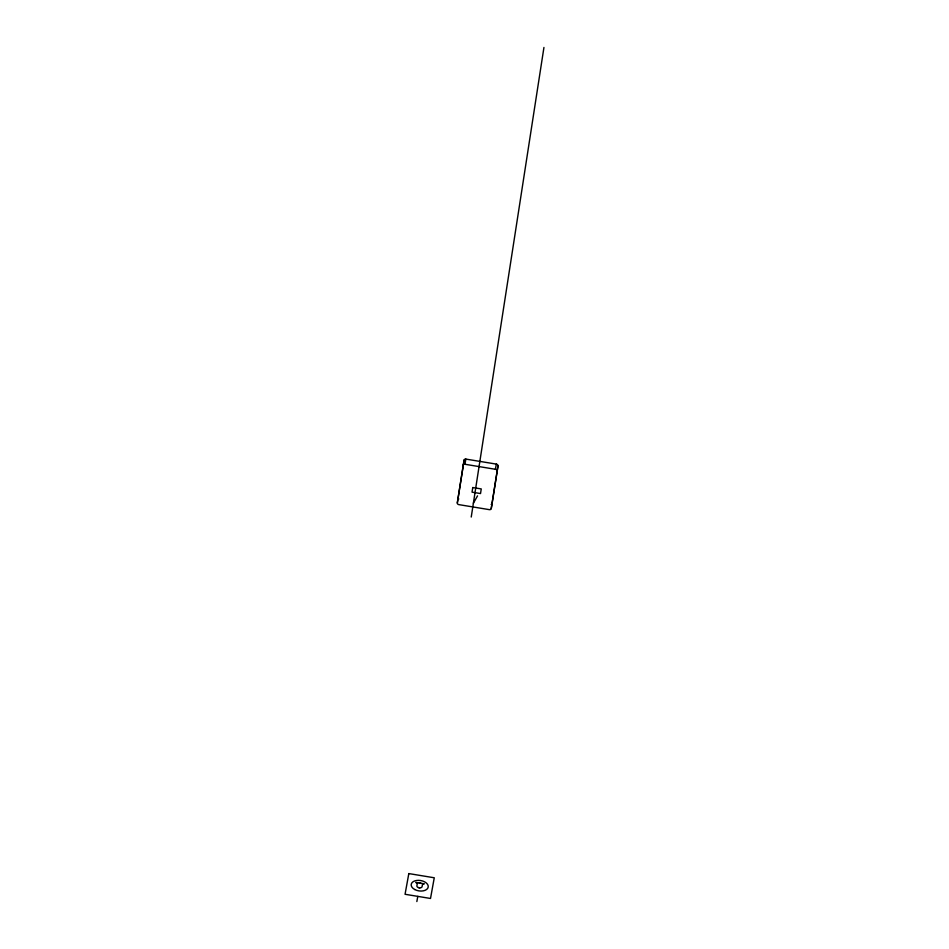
<?xml version="1.0" encoding="UTF-8"?>
<svg xmlns="http://www.w3.org/2000/svg" width="949" height="949" viewBox="0 0 949 949"><rect width="100%" height="100%" fill="white"/><g stroke="black" fill="none" stroke-linecap="round" stroke-linejoin="round"><path stroke-width="1.42" d="M457.323 502.946L464.097 460.075A1.59 1.257 10.3 0 1 465.864 459.091L496.327 464.108A1.957 1.554 10.3 0 1 498.035 465.662L491.25 508.581A1.72 1.364 10.3 0 1 489.34 509.649L458.877 504.631A1.791 1.412 10.3 0 1 457.323 502.946L464.097 460.075M471.238 517.039L543.943 47.45M491.25 508.581L498.035 465.662M463.159 465.247A1.59 1.257 10.3 0 1 464.927 464.263L465.864 459.091M418.545 887.612L419.885 887.825A2.633 1.613 8.8 0 0 422.091 886.615L422.519 884.29L424.286 883.827L415.804 882.428L417.311 883.436L416.896 885.761A2.633 1.613 8.8 0 0 418.545 887.612L419.885 887.825M416.848 901.55L417.785 896.378M497.098 470.834A1.957 1.554 10.3 0 0 495.39 469.281L496.327 464.108M419.161 882.973L420.941 883.27M473.385 503.195L477.549 495.853M464.927 464.263L495.39 469.281M458.782 498.996A1.791 1.412 10.3 0 1 458.26 497.774M492.187 503.409A1.72 1.364 10.3 0 1 491.155 504.441M472.768 487.537L472.044 492.151L480.526 493.551L481.25 488.925L472.768 487.537M408.817 873.578L405.057 894.278L430.514 898.466L434.262 877.778L408.817 873.578M414.772 889.545A8.6 5.255 8.8 0 0 428.213 887.018A8.6 5.255 8.8 0 0 416.172 880.542A8.6 5.255 8.8 0 0 414.772 889.545"/></g></svg>
